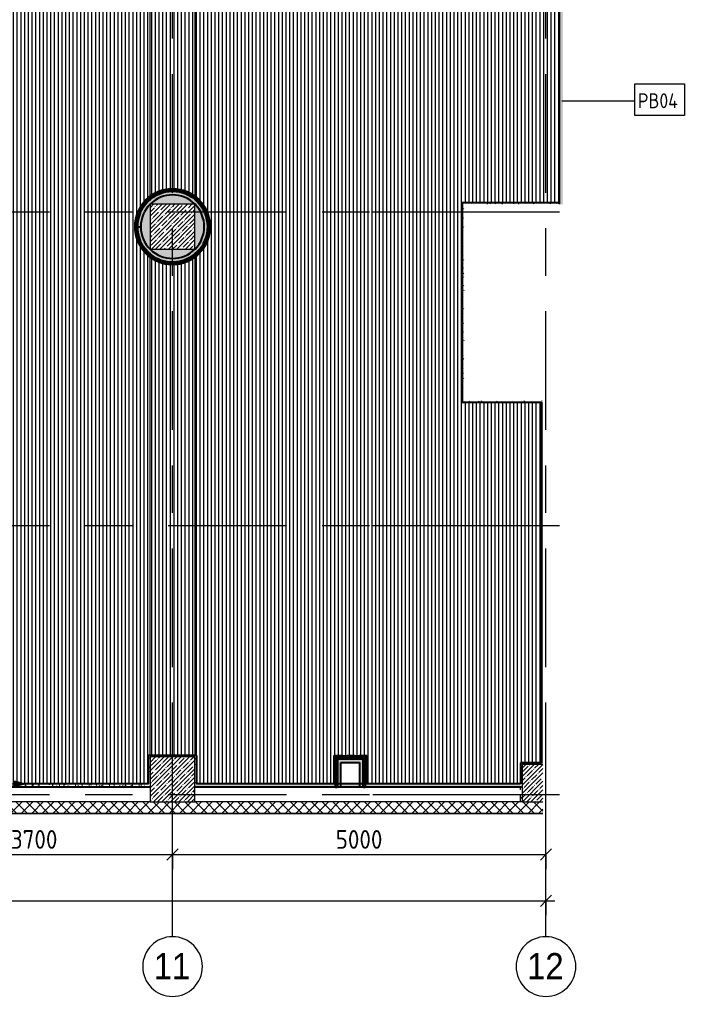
# Model space of a CAD drawing. Header units: millimetres. Extents: x -2911 to 191903, y -8553 to 29000.
# Drawn here: x 31261 to 40165, y -2706 to 10374 of the extents above; entities that cross this region are included whole.
import ezdxf

# ---------------------------------------------------------------- set-up
doc = ezdxf.new("R2010")
doc.units = ezdxf.units.MM
doc.linetypes.add('200_ШТРИХ__ш1_п0_6_', pattern=[160, 100, -60])
doc.linetypes.add('Осевая', pattern=[3175, 635, -476.25, 1587.5, -476.25])
for name, color, linetype, lineweight in [('A-ANNO-DIMS', 7, 'Continuous', 9), ('A-ANNO-DIMS-100', 7, 'Continuous', 9), ('A-CLNG', 7, 'Continuous', 9), ('A-CLNG-PATT', 7, 'Continuous', 9), ('A-DETL', 7, 'Continuous', 9), ('A-DETL-GENF', 7, 'Continuous', 9), ('A-DETL-MBND', 7, '200_ШТРИХ__ш1_п0_6_', 9), ('A-FLOR', 7, 'Continuous', 9), ('A-FLOR-PATT', 7, 'Continuous', 9), ('A-WALL', 7, 'Continuous', 9), ('I-WALL', 7, 'Continuous', 9), ('S-COLS', 7, 'Continuous', 9), ('Оси', 7, 'Continuous', 9), ('Оси-1', 7, 'Continuous', 20), ('Оси-2', 7, 'Осевая', 9)]:
    doc.layers.add(name, color=color, linetype=linetype, lineweight=lineweight)
for name, color, linetype, lineweight, true_color in [('A-DETL-GENF-1', 1, 'Continuous', 9, 0xff0000), ('A-WALL-1', 7, 'Continuous', 25, 0x3c3c3c), ('A-WALL-2', 7, 'Continuous', 35, 0x3c3c3c), ('A-WALL-3', 7, 'Continuous', 13, 0x3c3c3c), ('A-WALL-FNSH-1', 7, 'Continuous', 9, 0x3c3c3c), ('A-WALL-FNSH-2', 7, 'Continuous', 13, 0x3c3c3c), ('G-ANNO-TEXT-1', 7, 'Continuous', 9, 0x3c3c3c)]:
    doc.layers.add(name, color=color, linetype=linetype, lineweight=lineweight, true_color=true_color)
doc.styles.add('Arial', font='arial.ttf', dxfattribs={"width": 0.9, "height": 350})
doc.styles.add('GOST Common_2', font='GOST_Common.ttf', dxfattribs={"width": 0.9, "height": 200})
doc.styles.add('ISOCPEUR', font='isocpeur.ttf', dxfattribs={"width": 0.9, "height": 250})
doc.dimstyles.new('ISO-2_5_0_9К_БОЛЬШОЙ', dxfattribs={"dimscale": 304.8, "dimtxt": 248.995294, "dimasz": 0.492126, "dimexe": 0.393701, "dimexo": 0.984252, "dimgap": 0, "dimtad": 1, "dimdec": 0, "dimrnd": 10, "dimzin": 0, "dimdsep": 46, "dimtxsty": 'ISOCPEUR', "dimblk1": 'OBLIQUE', "dimblk2": 'OBLIQUE', "dimsah": 1, "dimcen": 0.09, "dimdle": 0.393701, "dimazin": 0, "dimtfac": 1, "dimtdec": 4, "dimtix": 1, "dimtmove": 0, "dimatfit": 3, "dimfxl": 1, "dimtvp": 1, "dimtolj": 1, "dimtzin": 0, "dimarcsym": 2})
doc.dimstyles.new('ISO-2_5_0_9К_БОЛЬШОЙ_1', dxfattribs={"dimscale": 304.8, "dimtxt": 248.995294, "dimasz": 0.492126, "dimexe": 0.393701, "dimexo": 0.984252, "dimgap": 0, "dimtad": 1, "dimdec": 0, "dimrnd": 10, "dimzin": 0, "dimdsep": 46, "dimtxsty": 'ISOCPEUR', "dimblk1": 'OBLIQUE', "dimblk2": 'OBLIQUE', "dimsah": 1, "dimcen": 0.09, "dimdle": 0.393701, "dimazin": 0, "dimtfac": 1, "dimtdec": 4, "dimtix": 1, "dimtmove": 2, "dimatfit": 3, "dimfxl": 1, "dimtvp": 1, "dimtolj": 1, "dimtzin": 0, "dimarcsym": 2})
pattern_1 = [(45, (0, 0), (-106.066, 106.066), []), (135, (0, 0), (-106.066, -106.066), [])]
pattern_2 = [(0, (0, 0), (121.92, 30.48), [10.058, -81.382, 10.058, -81.382, -487.68]), (0, (0, 0), (121.92, 30.48), [-182.88, 10.058, -172.822, 10.058, -81.382, -213.36]), (0, (0, 0), (121.92, 30.48), [-457.2, 10.058, -50.902, 10.058, -142.342]), (120, (45.72, 15.24), (-87.356454, 90.345817), [10.058, -81.382, 10.058, -81.382, -487.68]), (120, (45.72, 15.24), (-87.356454, 90.345817), [-182.88, 10.058, -172.822, 10.058, -81.382, -213.36]), (120, (45.72, 15.24), (-87.356454, 90.345817), [-457.2, 10.058, -50.902, 10.058, -142.342]), (240, (60.96, 76.2), (-34.563546, -120.825817), [10.058, -81.382, 10.058, -81.382, -487.68]), (240, (60.96, 76.2), (-34.563546, -120.825817), [-182.88, 10.058, -172.822, 10.058, -81.382, -213.36]), (240, (60.96, 76.2), (-34.563546, -120.825817), [-457.2, 10.058, -50.902, 10.058, -142.342])]

# ---------------------------------------------------------------- blocks, each defined once
blk = doc.blocks.new('BSC_Колонна _Прямоугольная - 600х600-V8-План потолков с обозначением видов отделки и геометрии 2 этажа в осях 1-12')
at = {"layer": 'S-COLS'}
h = blk.add_hatch(dxfattribs=at)
h.set_pattern_fill('FP_12', color=256, style=0, pattern_type=2)
h.set_pattern_definition([(45, (-33310, -7600), (-57.02463, 57.02463), []), (45, (-33252.975, -7600), (-57.02463, 57.02463), [100.806, -20.161, 3.353, -16.808])])
h.paths.add_polyline_path([(-230, -300), (300, -300), (300, 300), (-300, 300), (-300, -300)])
for p, q in [((300, 300), (-300, 300)), ((-300, 300), (-300, -300)), ((300, -300), (300, 300)), ((-300, -300), (300, -300))]:
    blk.add_line(p, q, dxfattribs=at)
blk = doc.blocks.new('BSC_Колонна _Прямоугольная - 600х600-V9-План потолков с обозначением видов отделки и геометрии 2 этажа в осях 1-12')
at = {"layer": 'S-COLS'}
h = blk.add_hatch(dxfattribs=at)
h.set_pattern_fill('FP_13', color=256, style=0, pattern_type=2)
h.set_pattern_definition([(45, (-33310, -200), (-57.02463, 57.02463), []), (45, (-33252.975, -200), (-57.02463, 57.02463), [100.806, -20.161, 3.353, -16.808])])
h.paths.add_polyline_path([(-300, -300), (300, -300), (300, 300), (-300, 300), (-300, -277)])
for p, q in [((300, 300), (-300, 300)), ((-300, 300), (-300, -300)), ((300, -300), (300, 300)), ((-300, -300), (300, -300))]:
    blk.add_line(p, q, dxfattribs=at)
blk = doc.blocks.new('120_Окно_СКБ_2Ст - 120_Окно_СКБ_2Ст 2100х2400 _мал створка справа_-22446225-План потолков с обозначением видов отделки и геометрии 2 этажа в осях 1-12')
at = {"layer": 'A-DETL-MBND'}
for p, q in [((-1030, -127), (-1050, -127)), ((-1050, -127), (-1030, -127))]:
    blk.add_line(p, q, dxfattribs=at)
blk = doc.blocks.new('BSC_Колонна _Прямоугольная - 500х500-V16-План потолков с обозначением видов отделки и геометрии 2 этажа в осях 1-12')
at = {"layer": 'S-COLS'}
h = blk.add_hatch(dxfattribs=at)
h.set_pattern_fill('FP_22', color=256, style=0, pattern_type=2)
h.set_pattern_definition([(45, (-38240, -150), (-57.02463, 57.02463), []), (45, (-38182.975, -150), (-57.02463, 57.02463), [100.806, -20.161, 3.353, -16.808])])
h.paths.add_polyline_path([(-250, -250), (30, -250), (30, 250), (-250, 250), (-250, -227)])
for p, q in [((30, 250), (-250, 250)), ((-250, 250), (-250, -250)), ((-250, -250), (30, -250))]:
    blk.add_line(p, q, dxfattribs=at)
blk = doc.blocks.new('Начало раскладки_красным - Начало раскладки_красным-26112293-План потолков с обозначением видов отделки и геометрии 2 этажа в осях 1-12')
at = {"layer": 'A-DETL-GENF'}
for points in [[(-36, 265), (36, 265), (0, 400)], [(265, -36), (400, 0), (265, 36)]]:
    blk.add_hatch(color=256, dxfattribs=at).paths.add_polyline_path(points)
for p, q in [((0, 400), (-36, 265)), ((0, 400), (-36, 265)), ((36, 265), (0, 400)), ((0, 400), (36, 265)), ((-36, 265), (36, 265)), ((-36, 265), (36, 265)), ((0, 30), (0, 265)), ((30, 0), (265, 0)), ((400, 0), (265, 36)), ((265, 36), (265, -36)), ((400, 0), (265, 36)), ((265, 36), (265, -36)), ((400, 0), (265, -36)), ((265, -36), (400, 0))]:
    blk.add_line(p, q, dxfattribs=at)
blk.add_circle((0, 0), 30, dxfattribs=at)
blk = doc.blocks.new('Ось сетки - D8-29747960-План потолков с обозначением видов отделки и геометрии 2 этажа в осях 1-12')
at = {"layer": 'Оси-1'}
for start, end in [(360, 180), (180, 360)]:
    blk.add_arc((0, 0), 4, start, end, dxfattribs=at)
blk = doc.blocks.new('DIMBLOCK10-План потолков с обозначением видов отделки и геометрии 2 этажа в осях 1-12')
at = {"layer": 'A-ANNO-DIMS-100'}
for p, q in [((29610, -1000), (29610, -686)), ((33310, -1000), (33310, -686)), ((29610, -806), (33310, -806)), ((29610, -806), (29610, -1000)), ((33310, -806), (33310, -1000))]:
    blk.add_line(p, q, dxfattribs=at)
at = {"layer": 'A-ANNO-DIMS-100', "lineweight": 20}
for p, q in [((29610, -806), (29685, -731)), ((33310, -806), (33385, -731)), ((29610, -806), (29535, -881)), ((33310, -806), (33235, -881))]:
    blk.add_line(p, q, dxfattribs=at)
at = {"layer": 'A-ANNO-DIMS-100', "color": 0, "insert": (31144, -479), "char_height": 250, "width": 758.48, "attachment_point": 1, "line_spacing_factor": 1.149209, "style": 'ISOCPEUR'}
blk.add_mtext('3700', dxfattribs=at)
blk = doc.blocks.new('_Oblique')
at = {"color": 0, "linetype": 'ByBlock', "lineweight": -2}
blk.add_line((-0.5, -0.5), (0.5, 0.5), dxfattribs=at)
blk = doc.blocks.new('DIMBLOCK11-План потолков с обозначением видов отделки и геометрии 2 этажа в осях 1-12')
at = {"layer": 'A-ANNO-DIMS-100'}
for p, q in [((33310, -1000), (33310, -686)), ((38310, -1000), (38310, -686)), ((33310, -806), (38310, -806)), ((33310, -806), (33310, -1000)), ((38310, -806), (38310, -1000))]:
    blk.add_line(p, q, dxfattribs=at)
at = {"layer": 'A-ANNO-DIMS-100', "lineweight": 20}
for p, q in [((33310, -806), (33385, -731)), ((38310, -806), (38385, -731)), ((33310, -806), (33235, -881)), ((38310, -806), (38235, -881))]:
    blk.add_line(p, q, dxfattribs=at)
at = {"layer": 'A-ANNO-DIMS-100', "color": 0, "insert": (35494, -479), "char_height": 250, "width": 758.48, "attachment_point": 1, "line_spacing_factor": 1.149209, "style": 'ISOCPEUR'}
blk.add_mtext('5000', dxfattribs=at)
blk = doc.blocks.new('DIMBLOCK23-План потолков с обозначением видов отделки и геометрии 2 этажа в осях 1-12')
at = {"layer": 'A-ANNO-DIMS-100'}
for p, q in [((110, -1619), (110, -1305)), ((38310, -1619), (38310, -1305)), ((-10, -1425), (38430, -1425)), ((110, -1425), (110, -1619)), ((38310, -1425), (38310, -1619))]:
    blk.add_line(p, q, dxfattribs=at)
at = {"layer": 'A-ANNO-DIMS-100', "lineweight": 20}
for p, q in [((110, -1425), (35, -1500)), ((110, -1425), (185, -1350)), ((38310, -1425), (38235, -1500)), ((38310, -1425), (38385, -1350))]:
    blk.add_line(p, q, dxfattribs=at)
at = {"layer": 'A-ANNO-DIMS-100', "color": 0, "insert": (19924, -1099), "char_height": 250, "width": 948.1, "attachment_point": 1, "line_spacing_factor": 1.149209, "style": 'ISOCPEUR'}
blk.add_mtext('38200', dxfattribs=at)

msp = doc.modelspace()

# ---------------------------------------------------------------- hatches: boundary and pattern name
at = {"layer": 'A-CLNG-PATT'}
h = msp.add_hatch(dxfattribs=at)
h.set_pattern_fill('FP_51', color=256, style=0, pattern_type=2)
h.set_pattern_definition([(90, (29280.914, 12844.014), (-50, 3e-15), [])])
h.paths.add_polyline_path([(31194.7, 141), (31194.8, 141), (31194.7, 176.4), (31330, 141), (32989, 141), (32989, 521), (33631, 521), (33631, 141), (35469, 141), (35469, 521), (35911, 521), (35911, 141), (37969, 141), (37969, 421), (38249, 421), (38249, 5249), (37189, 5249), (37189, 7921), (38490, 7921), (38490, 10679), (37969, 10679), (37969, 11221), (38249, 11221), (38249, 14980), (34231, 14980), (34231, 13759), (20231, 13759), (20231, 10880), (20250, 10880), (20250, 7921), (30931, 7921), (30931, 535.4), (30966.1, 404.8), (30931, 404.7), (30931, 141), (30980.9, 141)])
h.paths.add_polyline_path([(33310, 7089.7), (33226.1, 7097), (33150, 7115.7), (33076.9, 7146.2), (33010, 7187.3), (32945.2, 7243.8), (32894.7, 7304.1), (32854.7, 7370), (32823.3, 7448.3), (32805.7, 7524), (32799.9, 7601.7), (32807, 7683.9), (32825.7, 7760), (32856.2, 7833.1), (32898, 7900.9), (32949.9, 7961.4), (33015.6, 8016.2), (33082.3, 8056.3), (33157.6, 8086.6), (33233.6, 8104.3), (33311.6, 8110.1), (33393.9, 8103), (33470, 8084.3), (33546.9, 8051.4), (33613.1, 8010.1), (33673.8, 7957.3), (33726.5, 7894), (33766.5, 7827.3), (33795.9, 7755), (33814.1, 7678.9), (33820.3, 7600), (33813, 7516.1), (33794.3, 7440), (33763.8, 7366.9), (33722, 7299.1), (33665.4, 7234.6), (33606.1, 7184.9), (33539.6, 7144.5), (33467.4, 7114.6), (33382.8, 7095.5), (33310.5, 7089.8)])
h.paths.add_polyline_path([(33310, 7090.7), (33391.3, 7097.4), (33467.7, 7115.8), (33546.5, 7149.5), (33612.6, 7190.8), (33671.7, 7241.8), (33723.3, 7302.8), (33766.4, 7375.2), (33795.6, 7447.7), (33813.3, 7524), (33819.2, 7600.9), (33812.9, 7680.2), (33794.2, 7757.7), (33763.5, 7831.7), (33721.1, 7900.4), (33664.5, 7964.9), (33608.7, 8012.4), (33534.4, 8056.6), (33463.3, 8085.3), (33382.8, 8103.5), (33308.9, 8109.2), (33230.2, 8103), (33152.3, 8084.2), (33078.3, 8053.5), (33010, 8011.4), (32949.2, 7959.3), (32894.4, 7893.5), (32854.2, 7826.3), (32824.7, 7753.4), (32806.9, 7678.1), (32800.7, 7600), (32808.5, 7514.2), (32826.1, 7441.6), (32856.5, 7368.3), (32898.5, 7300.1), (32950.7, 7239.2), (33013.4, 7186.3), (33082.9, 7144.6), (33158.8, 7114.2), (33235.1, 7096.6), (33309.5, 7090.8)])
h.paths.add_polyline_path([(33310, 7100), (33230.2, 7106.5), (33152.3, 7125.8), (33077.1, 7158.1), (33010.7, 7200.1), (32956.4, 7246.4), (32902, 7311.7), (32863.3, 7375.9), (32834.4, 7445.9), (32816.1, 7522.1), (32810, 7600), (32816.5, 7679.7), (32835.7, 7757.4), (32867.1, 7831.2), (32910.1, 7899.3), (32956.4, 7953.6), (33020.4, 8007.1), (33083, 8045.5), (33155.5, 8075.5), (33231.8, 8093.8), (33310, 8100), (33389.8, 8093.5), (33467.7, 8074.2), (33541.7, 8042.6), (33609.3, 7999.9), (33664.5, 7952.4), (33714.5, 7893.9), (33757.8, 7821.5), (33785.5, 7754.5), (33803.8, 7678.2), (33810, 7599.9), (33803.5, 7520.3), (33783.9, 7441.5), (33752.9, 7368.8), (33709.9, 7300.7), (33663.6, 7246.4), (33603.9, 7195.5), (33534.4, 7153.4), (33458.2, 7123), (33382.8, 7105.7), (33310.1, 7100)])
at = {"layer": 'A-DETL-GENF-1'}
msp.add_hatch(color=256, dxfattribs=at).paths.add_polyline_path([(38536.8, 7900), (38536.8, 10700), (38490, 10700), (38490, 7900)])
at = {"layer": 'A-FLOR-PATT'}
h = msp.add_hatch(color=256, dxfattribs=at)
h.paths.add_polyline_path([(33631, 140), (33631, 141), (33630, 521), (33630, 520), (33630, 140)])
h.paths.add_polyline_path([(37324.3, 140), (37970, 141), (37970, 420), (38250, 421), (38249, 5250), (37190, 5250), (37190, 7920), (37189, 7920), (37190, 5249), (38249, 5249), (38249, 421), (37969, 420), (37969, 141), (35911, 141), (35910, 521), (35910, 519.9), (35911, 140), (36186.5, 140)])
h.paths.add_polyline_path([(32990, 140), (32990, 520), (32989, 520), (32989, 141), (32989.9, 140)])
h.paths.add_polyline_path([(30930, 140), (30931, 141), (30930, 140.8)])
h.paths.add_polyline_path([(30931, 535.4), (30931, 7921), (30930, 7920), (30930, 539.1)])
h.paths.add_polyline_path([(33010, 7200.7), (33010, 7201), (33002.5, 7207.1)])
h.paths.add_polyline_path([(33610, 7300.1), (33618.4, 7307.6), (33663.3, 7363.8), (33698.1, 7426.8), (33721.8, 7494.8), (33733.6, 7565.8), (33732.9, 7640.2), (33720.9, 7708.7), (33696.6, 7776.5), (33661.3, 7839.2), (33615.9, 7895.1), (33610, 7900), (33610, 7307.6)])
h.paths.add_polyline_path([(33010, 7301.1), (33009.9, 7898.9), (32979.1, 7866.7), (32938.8, 7807), (32909.2, 7741.4), (32890.8, 7668.6), (32884.7, 7600), (32810, 7599.8), (32810.3, 7595.7), (32885, 7596.4), (32892.4, 7522.1), (32910.4, 7455.2), (32940.6, 7389.8), (32983.5, 7328.3), (33007, 7304.1)])
h.paths.add_polyline_path([(20010, 7920), (20093, 7921), (20093, 10880), (19989, 10879), (19989, 8313.4), (19990.8, 8320), (20027.1, 8184.8), (19989, 8184.7), (19989, 7921), (19989, 7920)])
h.paths.add_polyline_path([(20110, 7920), (20150, 7921), (20150, 7930), (20110, 7930), (20110, 7920.4)])
h.paths.add_polyline_path([(130, 8520), (131, 8521), (131, 10599), (130, 10599), (130, 8521)])
h.paths.add_polyline_path([(38270, 10679), (37970, 10680), (37970.5, 11220), (38250, 11221), (38249, 11221), (37969, 11220), (37970, 10679), (37994.1, 10679)])
h.paths.add_polyline_path([(20110, 10870), (20150, 10870), (20150, 10880), (20110, 10879)])
h.paths.add_polyline_path([(13690.3, 10879), (13690.3, 10897.8), (13674.3, 10897.8), (13675.1, 10879)])
h.paths.add_polyline_path([(940.9, 10879), (4281, 10880), (4280, 10880), (546, 10879)])
h.paths.add_polyline_path([(6780, 10880), (6781, 10880), (6780, 10897.8)])
h.paths.add_polyline_path([(20230, 10880), (20231, 10880), (20231, 13759), (20230, 13759), (20230, 10890)])
h.paths.add_polyline_path([(13674.3, 11397.8), (13690.3, 11397.8), (13690.3, 14600), (13674.3, 14600), (13674.3, 11421)])
h.paths.add_polyline_path([(4280, 11397.8), (4281, 11397.8), (4281, 13999), (6781, 14000), (6780, 14000), (4280, 13999), (4280, 11421)])
h.paths.add_polyline_path([(6781, 11397.8), (6780, 11421), (6780, 11420), (6780, 11397.8)])
h.paths.add_polyline_path([(34231, 13759), (34230, 13760), (34230, 13759)])
h.paths.add_polyline_path([(34231, 17850), (34230, 17871), (33631, 17872.1), (33632, 17870), (34230, 17869.5), (34230, 17850)])
h.paths.add_polyline_path([(34561, 23379), (37640, 23379), (37640, 23400), (37630, 23399), (37630, 23380), (34561, 23380)])
h = msp.add_hatch(color=256, dxfattribs=at)
h.paths.add_polyline_path([(33310, 7100), (33310, 7100.2), (33309.9, 7100)])
h.paths.add_polyline_path([(33294.7, 7175.3), (33366.6, 7178.8), (33436.9, 7194.4), (33503.5, 7221.6), (33564.6, 7259.7), (33609.9, 7300), (33011, 7300), (33034.2, 7277), (33089.8, 7236.5), (33154.3, 7204.6), (33223.3, 7183.9), (33265.8, 7178.8)])
h.paths.add_polyline_path([(33079.6, 7900), (33609.3, 7900.8), (33561.7, 7942.5), (33500.3, 7980), (33433.4, 8006.7), (33363, 8021.7), (33291.1, 8024.6), (33219.7, 8015.3), (33150.9, 7994.1), (33086.7, 7961.6), (33028.8, 7918.7), (33010.9, 7900), (33039.7, 7900)])
h.paths.add_polyline_path([(33610, 7999.2), (33609.3, 7999.9), (33609.9, 7999.2)])
h.paths.add_polyline_path([(13690.3, 10897.8), (13690.3, 11397.8), (13674.3, 11397.8), (13675.1, 10897.8)])
h.paths.add_polyline_path([(4280, 10897.8), (4281, 10897.8), (4280, 10900)])
h.paths.add_polyline_path([(6780, 14600), (6781, 14600), (6781, 15000), (13674.3, 15000), (13674.3, 14600), (13690.3, 14600), (13690.3, 14980), (13710, 14980), (13710, 15040), (6780, 15040), (6780, 14630.9)])
at = {"layer": 'A-WALL'}
h = msp.add_hatch(dxfattribs=at)
h.set_pattern_fill('FP_9', color=256, style=0, pattern_type=2)
h.set_pattern_definition([(45, (0, 0), (-70.71068, 70.71068), []), (135, (0, 0), (-70.71068, -70.71068), [])])
h.paths.add_polyline_path([(38270, -250), (38270, -100), (-260, -100), (-260, -250), (33686, -250)])
at = {"layer": 'I-WALL'}
for points in [[(33819.3, 7600), (33820.3, 7600), (33814, 7679.8), (33795.3, 7757.7), (33764.6, 7831.7), (33722.8, 7899.9), (33670.8, 7960.8), (33609.9, 8012.8), (33541.7, 8054.6), (33467.7, 8085.3), (33382.8, 8104.5), (33310, 8110.3), (33230.2, 8104), (33152.3, 8085.3), (33078.3, 8054.6), (33009.6, 8012.4), (32949.2, 7960.8), (32897.2, 7899.9), (32855.4, 7831.7), (32824.7, 7757.7), (32806, 7679.8), (32807, 7679.7), (32825.7, 7757.4), (32856.2, 7831.2), (32898, 7899.3), (32949.9, 7960.1), (33011.3, 8012.4), (33079.6, 8054.1), (33152.6, 8084.3), (33231.2, 8103.1), (33310, 8109.3), (33389.7, 8103), (33467.4, 8084.3), (33541.2, 8053.8), (33609.3, 8012), (33670.1, 7960.1), (33722, 7899.3), (33763.8, 7831.2), (33794.3, 7757.4), (33813, 7679.7)], [(33332.2, 7125.5), (33407.9, 7135.2), (33481.1, 7156.9), (33549.8, 7190), (33612.4, 7233.7), (33667.2, 7286.9), (33712.7, 7348.2), (33747.9, 7415.9), (33771.7, 7488.5), (33783.6, 7563.9), (33783.3, 7640.2), (33770.7, 7715.5), (33746.3, 7787.8), (33710.6, 7855.3), (33664.5, 7916.2), (33609.3, 7968.9), (33545.6, 8012.4), (33477.3, 8044.6), (33403.9, 8065.6), (33328.1, 8074.7), (33251.8, 8071.4), (33177, 8056), (33105.7, 8028.8), (33039.7, 7990.6), (32980.6, 7942.2), (32928, 7881.8), (32889.3, 7820.5), (32859.4, 7750.2), (32841.1, 7676.1), (32835, 7600), (32885, 7600), (32891.1, 7671.7), (32909.2, 7741.4), (32938.8, 7807), (32979.1, 7866.7), (33028.8, 7918.7), (33086.7, 7961.6), (33150.9, 7994.1), (33219.7, 8015.3), (33291.1, 8024.6), (33363, 8021.7), (33433.4, 8006.7), (33500.3, 7980), (33561.7, 7942.5), (33615.9, 7895.1), (33661.3, 7839.2), (33696.6, 7776.5), (33720.9, 7708.7), (33733.3, 7637.8), (33733.6, 7565.8), (33721.8, 7494.8), (33698.1, 7426.8), (33663.3, 7363.8), (33618.4, 7307.6), (33564.6, 7259.7), (33503.5, 7221.6), (33436.9, 7194.4), (33366.6, 7178.8), (33294.7, 7175.3), (33223.3, 7183.9), (33154.3, 7204.6), (33089.8, 7236.5), (33031.6, 7278.9), (32981.4, 7330.5), (32940.6, 7389.8), (32910.4, 7455.2), (32891.7, 7524.7), (32885, 7596.4), (32835, 7595.9), (32841.8, 7519.9), (32860.7, 7445.9), (32891.2, 7375.9), (32932.5, 7311.7), (32983.5, 7255), (33043, 7207.1), (33109.4, 7169.4), (33181, 7142.9), (33255.9, 7128.1)], [(33310, 7089.7), (33389.8, 7096), (33467.7, 7114.7), (33541.7, 7145.4), (33609.9, 7187.2), (33670.8, 7239.2), (33722.8, 7300.1), (33764.6, 7368.3), (33795.3, 7442.3), (33814.1, 7522.1), (33813, 7520.3), (33794.3, 7442.6), (33763.8, 7368.8), (33722, 7300.7), (33670.1, 7239.9), (33609.3, 7188), (33534.4, 7143.4), (33467.4, 7115.7), (33382.8, 7096.5), (33310, 7090.7), (33230.3, 7097), (33152.6, 7115.7), (33078.8, 7146.2), (33010.7, 7188), (32949.9, 7239.9), (32898, 7300.7), (32856.2, 7368.8), (32825.7, 7442.6), (32806.9, 7522.1), (32806, 7520.2), (32824.7, 7442.3), (32855.4, 7368.3), (32897.2, 7300.1), (32949.2, 7239.2), (33010.1, 7187.2), (33079.6, 7144.8), (33152.3, 7114.7), (33231.2, 7095.9)], [(35515, 100), (35565, 100), (35565, 475), (35515, 475), (35515, 413.3)], [(35865, 425), (35865, 475), (35565, 475), (35565, 425), (35815, 425)], [(35815, 100), (35865, 100), (35865, 425), (35815, 425), (35815, 413.3)]]:
    msp.add_hatch(color=256, dxfattribs=at).paths.add_polyline_path(points)
h = msp.add_hatch(dxfattribs=at)
h.set_pattern_fill('FP_42', color=256, style=0, pattern_type=2)
h.set_pattern_definition(pattern_1)
h.paths.add_polyline_path([(33313.2, 7100), (33391.3, 7106.7), (33467.4, 7125.4), (33539.6, 7155.8), (33606.1, 7197.1), (33665.4, 7248.3), (33716, 7308.2), (33756.6, 7375.2), (33786.3, 7447.7), (33804.2, 7524), (33810, 7602.1), (33803.5, 7680.2), (33784.9, 7756.3), (33754.7, 7828.6), (33713.5, 7895.3), (33662.4, 7954.7), (33602.7, 8005.4), (33534.4, 8046.7), (33463.3, 8075.9), (33382.8, 8094.4), (33308.9, 8100), (33230.8, 8093.7), (33154.7, 8075.3), (33079.6, 8043.5), (33015.6, 8004.1), (32956.1, 7953.2), (32905.2, 7893.5), (32864.4, 7826.7), (32834.4, 7754.3), (32816.1, 7678.1), (32810, 7600), (32822.5, 7600), (32828.8, 7678.1), (32847.5, 7754.2), (32878.2, 7826.3), (32920, 7892.5), (32971.9, 7951.2), (33032.5, 8000.8), (33100.3, 8040.1), (33173.5, 8068), (33250.3, 8083.8), (33328.6, 8087.1), (33406.4, 8077.9), (33481.7, 8056.3), (33552.5, 8022.9), (33617.2, 7978.6), (33673.8, 7924.5), (33721.1, 7862), (33757.8, 7792.8), (33782.9, 7718.5), (33795.8, 7641.3), (33796.1, 7562.9), (33783.9, 7485.5), (33759.4, 7411.1), (33723.3, 7341.5), (33674.9, 7277), (33620.4, 7224.1), (33556.2, 7179.2), (33485.6, 7145.2), (33410.5, 7123), (33332.7, 7113), (33254.4, 7115.7), (33177.6, 7130.8), (33104.1, 7158.1), (33036, 7196.8), (32974.9, 7245.9), (32922.5, 7304.1), (32880.1, 7370), (32848.9, 7441.9), (32829.1, 7522.1), (32822.5, 7595.8), (32810, 7595.7), (32816.8, 7517.7), (32835.7, 7441.6), (32866.3, 7369.5), (32907.8, 7303), (32959.1, 7243.8), (33019.1, 7193.4), (33086.2, 7152.9), (33158.8, 7123.4), (33235.1, 7105.6)])
h = msp.add_hatch(dxfattribs=at)
h.set_pattern_fill('FP_42', color=256, style=0, pattern_type=2)
h.set_pattern_definition(pattern_1)
h.paths.add_polyline_path([(33332.7, 7113), (33410.5, 7123), (33485.6, 7145.2), (33556.2, 7179.2), (33620.4, 7224.1), (33676.6, 7278.7), (33723.3, 7341.5), (33759.4, 7411.1), (33783.9, 7485.5), (33796.1, 7562.9), (33795.8, 7641.3), (33782.9, 7718.5), (33757.8, 7792.8), (33721.1, 7862), (33673.8, 7924.5), (33617.2, 7978.6), (33552.5, 8022.9), (33481.7, 8056.3), (33406.4, 8077.9), (33328.6, 8087.1), (33250.3, 8083.8), (33173.5, 8068), (33100.3, 8040.1), (33032.5, 8000.8), (32971.9, 7951.2), (32920, 7892.5), (32878.2, 7826.3), (32847.5, 7754.2), (32828.8, 7678.1), (32822.5, 7600), (32835, 7600), (32841.1, 7676.1), (32859.4, 7750.2), (32889.3, 7820.5), (32930, 7885), (32980.6, 7942.2), (33039.7, 7990.6), (33105.7, 8028.8), (33177, 8056), (33251.8, 8071.4), (33328.1, 8074.7), (33403.9, 8065.6), (33477.3, 8044.6), (33546.3, 8012), (33609.3, 7968.9), (33664.5, 7916.2), (33710.6, 7855.3), (33746.3, 7787.8), (33770.7, 7715.5), (33783.3, 7640.2), (33783.6, 7563.9), (33771.7, 7488.5), (33747.9, 7415.9), (33712.7, 7348.2), (33667.2, 7286.9), (33612.4, 7233.7), (33549.8, 7190), (33481.1, 7156.9), (33407.9, 7135.2), (33332.2, 7125.5), (33255.9, 7128.1), (33181, 7142.9), (33109.4, 7169.4), (33043, 7207.1), (32983.5, 7255), (32932.5, 7311.7), (32891.2, 7375.9), (32860.7, 7445.9), (32841.6, 7522.1), (32835, 7595.9), (32822.5, 7595.8), (32829.5, 7517.8), (32848.9, 7441.9), (32880.1, 7370), (32922.5, 7304.1), (32974.9, 7245.9), (33036, 7196.8), (33104.1, 7158.1), (33177.6, 7130.8), (33254.4, 7115.7)])
h = msp.add_hatch(dxfattribs=at)
h.set_pattern_fill('FP_40', color=256, style=0, pattern_type=2)
h.set_pattern_definition(pattern_2)
h.paths.add_polyline_path([(37324.3, 7900), (38490, 7900), (38490, 7920), (37190, 7920), (37190, 7900), (37210, 7900)])
h = msp.add_hatch(dxfattribs=at)
h.set_pattern_fill('FP_40', color=256, style=0, pattern_type=2)
h.set_pattern_definition(pattern_2)
h.paths.add_polyline_path([(37210, 5250), (37210, 7900), (37190, 7900), (37190, 5250)])
h = msp.add_hatch(dxfattribs=at)
h.set_pattern_fill('FP_40', color=256, style=0, pattern_type=2)
h.set_pattern_definition(pattern_2)
h.paths.add_polyline_path([(38250, 5250), (38270, 5250), (38270, 5270), (37210, 5270), (37210, 5250), (37324.3, 5250)])
h = msp.add_hatch(dxfattribs=at)
h.set_pattern_fill('FP_40', color=256, style=0, pattern_type=2)
h.set_pattern_definition(pattern_2)
h.paths.add_polyline_path([(38250, 400), (38270, 400), (38270, 5250), (38250, 5250), (38250, 420)])
h = msp.add_hatch(dxfattribs=at)
h.set_pattern_fill('FP_40', color=256, style=0, pattern_type=2)
h.set_pattern_definition(pattern_2)
h.paths.add_polyline_path([(32990, 100), (33010, 100), (33010, 520), (32990, 520), (32990, 140)])
h = msp.add_hatch(dxfattribs=at)
h.set_pattern_fill('FP_40', color=256, style=0, pattern_type=2)
h.set_pattern_definition(pattern_2)
h.paths.add_polyline_path([(33630, 500), (33630, 520), (33010, 520), (33010, 500), (33610, 500)])
h = msp.add_hatch(dxfattribs=at)
h.set_pattern_fill('FP_40', color=256, style=0, pattern_type=2)
h.set_pattern_definition(pattern_2)
h.paths.add_polyline_path([(33610, 140), (33630, 140), (33630, 500), (33610, 500)])
h = msp.add_hatch(dxfattribs=at)
h.set_pattern_fill('FP_42', color=256, style=0, pattern_type=2)
h.set_pattern_definition(pattern_1)
h.paths.add_polyline_path([(35502.5, 100), (35502.5, 500), (35490, 500), (35490, 100)])
h = msp.add_hatch(dxfattribs=at)
h.set_pattern_fill('FP_42', color=256, style=0, pattern_type=2)
h.set_pattern_definition(pattern_1)
h.paths.add_polyline_path([(35890, 487.5), (35890, 500), (35502.5, 500), (35502.5, 487.5), (35877.5, 487.5)])
h = msp.add_hatch(dxfattribs=at)
h.set_pattern_fill('FP_42', color=256, style=0, pattern_type=2)
h.set_pattern_definition(pattern_1)
h.paths.add_polyline_path([(35515, 100), (35515, 487.5), (35502.5, 487.5), (35502.5, 100), (35505.2, 100)])
h = msp.add_hatch(dxfattribs=at)
h.set_pattern_fill('FP_42', color=256, style=0, pattern_type=2)
h.set_pattern_definition(pattern_1)
h.paths.add_polyline_path([(35515, 475), (35877.5, 475), (35877.5, 487.5), (35515, 487.5)])
h = msp.add_hatch(dxfattribs=at)
h.set_pattern_fill('FP_42', color=256, style=0, pattern_type=2)
h.set_pattern_definition(pattern_1)
h.paths.add_polyline_path([(35877.5, 100), (35877.5, 475), (35865, 475), (35865, 100)])
h = msp.add_hatch(dxfattribs=at)
h.set_pattern_fill('FP_42', color=256, style=0, pattern_type=2)
h.set_pattern_definition(pattern_1)
h.paths.add_polyline_path([(35890, 100), (35890, 487.5), (35877.5, 487.5), (35877.5, 100)])
h = msp.add_hatch(dxfattribs=at)
h.set_pattern_fill('FP_40', color=256, style=0, pattern_type=2)
h.set_pattern_definition(pattern_2)
h.paths.add_polyline_path([(37990, 400), (38250, 400), (38250, 420), (37970, 420), (37970, 400)])
h = msp.add_hatch(dxfattribs=at)
h.set_pattern_fill('FP_40', color=256, style=0, pattern_type=2)
h.set_pattern_definition(pattern_2)
h.paths.add_polyline_path([(37990, 100), (37990, 400), (37970, 400), (37970, 100)])
h = msp.add_hatch(dxfattribs=at)
h.set_pattern_fill('FP_40', color=256, style=0, pattern_type=2)
h.set_pattern_definition(pattern_2)
h.paths.add_polyline_path([(32473.2, 100), (32990, 100), (32990, 140), (31329.1, 140), (31194.8, 103.9), (31194.7, 140), (30910, 140), (30910, 100), (31330, 100)])
h = msp.add_hatch(dxfattribs=at)
h.set_pattern_fill('FP_40', color=256, style=0, pattern_type=2)
h.set_pattern_definition(pattern_2)
h.paths.add_polyline_path([(37970, 100), (37970, 140), (33610, 140), (33610, 100), (37324.3, 100)])

# ---------------------------------------------------------------- linework, layer by layer
at = {"layer": 'A-CLNG'}
for p, q in [((37189, 5250), (37189, 7921)), ((37189, 7921), (37190, 7921)), ((38249, 421), (38249, 5249)), ((32989, 520), (32989, 521)), ((32989, 521), (33631, 521)), ((33631, 521), (33631, 520)), ((35469, 141), (35469, 521)), ((35469, 521), (35911, 521)), ((35911, 521), (35911, 141)), ((37969, 141), (37969, 421)), ((37969, 421), (38249, 421)), ((31327.1, 141), (32989, 141)), ((33631, 141), (35469, 141)), ((35911, 141), (37969, 141))]:
    msp.add_line(p, q, dxfattribs=at)
for start, end in [(121.88576, 126), (112.84577, 117), (103.81663, 108), (94.79492, 99.06982), (85.77851, 90), (76.76601, 81), (67.7565, 72), (58.74931, 63), (53.10391, 54), (49.74395, 53.10391), (40.74008, 45), (31.73742, 36), (22.73576, 27), (13.73495, 18), (180, 180.49312), (4.73484, 9), (355.73535, 0), (184.79906, 189.2403), (193.79441, 198.23414), (346.73638, 351.04007), (202.78984, 207.22798), (211.78535, 216.22182), (328.73974, 333), (337.73786, 342), (220.78096, 225.21566), (229.77666, 233.07868), (233.07868, 234.2095), (301.7473, 306), (310.74449, 315), (319.74196, 324), (238.77248, 243.20334), (247.76841, 252.19718), (256.76448, 261.19102), (265.76069, 270.18486), (274.75706, 279.1787), (283.7536, 288.17254), (292.75034, 297.16638)]:
    msp.add_arc((33310, 7600), 500, start, end, dxfattribs=at)
at = {"layer": 'A-DETL'}
msp.add_line((38490, 10700), (38490, 7900), dxfattribs=at)
at = {"layer": 'A-DETL-MBND'}
for p, q in [((37190, 7921), (37189, 7921)), ((37189, 5250), (37189, 7921)), ((37189, 5250), (37190, 5250)), ((38249, 421), (38249, 5250)), ((32989, 521), (32989, 520)), ((32989, 521), (33631, 521)), ((33631, 521), (33631, 520)), ((35469, 141), (35469, 521)), ((35469, 521), (35911, 521)), ((35470, 520), (35910, 520)), ((35470, 140), (35470, 520)), ((35470, 520), (35470, 500)), ((35910, 520), (35470, 520)), ((35490, 500), (35470, 500)), ((35910, 500), (35890, 500)), ((35910, 520), (35910, 140)), ((35910, 500), (35910, 520)), ((35911, 521), (35911, 150)), ((37970, 421), (37970, 420)), ((37970, 421), (38250, 421)), ((31327.1, 141), (32990, 141)), ((33631, 141), (33631, 140)), ((33631, 141), (35469, 141)), ((35490, 150), (35470, 150)), ((35911, 150), (35910, 150)), ((35910, 141), (37970, 141)), ((37969, 141), (37970, 141)), ((37970, -100), (37970, 100))]:
    msp.add_line(p, q, dxfattribs=at)
at = {"layer": 'A-FLOR'}
for p, q in [((33010, 8012.7), (33010, 13760)), ((33610, 13760), (33610, 8012.7)), ((33010, 7999.3), (33010, 8011.4)), ((33610, 8011.4), (33610, 7999.2)), ((33610, 7900), (33010.9, 7900)), ((33010, 7188.6), (33010, 7201)), ((33011, 7300), (33609.9, 7300)), ((33610, 7200.5), (33610, 7188.6)), ((33010, 520), (33010, 7187.3)), ((33610, 7187.3), (33610, 520))]:
    msp.add_line(p, q, dxfattribs=at)
at = {"layer": 'A-WALL'}
for p, q in [((35502.5, 487.5), (35502.5, 100)), ((35877.5, 487.5), (35502.5, 487.5)), ((35877.5, 100), (35877.5, 487.5)), ((-260, -250), (38270, -250))]:
    msp.add_line(p, q, dxfattribs=at)
msp.add_arc((33310, 7600), 487.5, 180.49142, 180, dxfattribs=at)
at = {"layer": 'A-WALL-1'}
for p, q in [((38490, 7920), (37190, 7920)), ((37190, 7920), (37190, 5250)), ((32835, 7600), (32885, 7600)), ((32885, 7596.4), (32835, 7595.9)), ((37190, 5250), (38250, 5250)), ((38250, 5250), (38250, 420)), ((33630, 520), (32990, 520)), ((32990, 140), (32990, 520)), ((33630, 520), (33630, 140)), ((35565, 100), (35565, 425)), ((35565, 425), (35815, 425)), ((35815, 425), (35815, 100)), ((38250, 420), (37970, 420)), ((37970, 420), (37970, 140)), ((32990, 140), (31329.1, 140)), ((37970, 140), (33630, 140)), ((30910, 100), (33010, 100)), ((33610, 100), (37990, 100))]:
    msp.add_line(p, q, dxfattribs=at)
for start, end in [(225.09821, 134.91226), (135.09756, 180), (180.49142, 224.89535)]:
    msp.add_arc((33310, 7600), 425, start, end, dxfattribs=at)
at = {"layer": 'A-WALL-2'}
for p, q in [((32810, 7600), (32835, 7600)), ((32835, 7595.9), (32810, 7595.7)), ((35490, 500), (35490, 100)), ((35890, 500), (35490, 500)), ((35515, 475), (35515, 100)), ((35865, 475), (35515, 475)), ((35865, 100), (35865, 475)), ((35890, 100), (35890, 500)), ((35490, 100), (35515, 100)), ((35865, 100), (35890, 100))]:
    msp.add_line(p, q, dxfattribs=at)
for radius in [500, 475]:
    msp.add_arc((33310, 7600), radius, 180.49142, 180, dxfattribs=at)
at = {"layer": 'A-WALL-3'}
for p, q in [((33010, -100), (29809.7, -100)), ((37990, -100), (33610, -100))]:
    msp.add_line(p, q, dxfattribs=at)
at = {"layer": 'A-WALL-FNSH-1'}
msp.add_line((-268, -258), (38270, -258), dxfattribs=at)
at = {"layer": 'A-WALL-FNSH-2'}
for p, q in [((38490, 7921), (37190, 7921)), ((37190, 7921), (37190, 7920)), ((37190, 5250), (37189, 5250)), ((37189, 5250), (37189, 5249)), ((37189, 5249), (38249, 5249)), ((38249, 5249), (38249, 5250)), ((32990, 520), (32989, 520)), ((32989, 520), (32989, 141)), ((33631, 520), (33630, 520)), ((33631, 140), (33631, 520)), ((32989, 141), (32990, 141)), ((-263, -253), (38270, -253))]:
    msp.add_line(p, q, dxfattribs=at)
for radius, start, end in [(510.3, 0, 180), (509.3, 0, 180), (510.3, 180, 360), (509.3, 180, 0)]:
    msp.add_arc((33310, 7600), radius, start, end, dxfattribs=at)
at = {"layer": 'G-ANNO-TEXT-1'}
msp.add_line((38522.1, 9286.7), (39501.5, 9286.7), dxfattribs=at)
at = {"layer": 'G-ANNO-TEXT-1', "flags": 128}
msp.add_lwpolyline([(39501.5, 9511.1), (40164.7, 9511.1), (40164.7, 9087.1), (39501.5, 9087.1)], close=True, dxfattribs=at)
at = {"layer": 'Оси'}
for p, q in [((35990, 7800), (38490, 7800)), ((35990, 3600), (38490, 3600)), ((33310, -1906.3), (33310, 593.7)), ((38310, -1906.3), (38310, 593.7)), ((35990, 0), (38490, 0))]:
    msp.add_line(p, q, dxfattribs=at)
at = {"layer": 'Оси-2'}
for p, q in [((33310, 593.7), (33310, 24898.1)), ((38310, 593.7), (38310, 21277.7)), ((389, 7800), (35990, 7800)), ((389, 3600), (35990, 3600)), ((389, 0), (35990, 0))]:
    msp.add_line(p, q, dxfattribs=at)

# ---------------------------------------------------------------- block references
at = {"layer": 'A-DETL-GENF', "rotation": 0.03359668727813597}
msp.add_blockref('Начало раскладки_красным - Начало раскладки_красным-26112293-План потолков с обозначением видов отделки и геометрии 2 этажа в осях 1-12', (30930, 140), dxfattribs=at)
at = {"layer": 'A-DETL-MBND', "rotation": 180}
msp.add_blockref('120_Окно_СКБ_2Ст - 120_Окно_СКБ_2Ст 2100х2400 _мал створка справа_-22446225-План потолков с обозначением видов отделки и геометрии 2 этажа в осях 1-12', (36940, -175), dxfattribs=at)
at = {"layer": 'S-COLS'}
for name, p in [('BSC_Колонна _Прямоугольная - 600х600-V8-План потолков с обозначением видов отделки и геометрии 2 этажа в осях 1-12', (33310, 7600)), ('BSC_Колонна _Прямоугольная - 600х600-V9-План потолков с обозначением видов отделки и геометрии 2 этажа в осях 1-12', (33310, 200)), ('BSC_Колонна _Прямоугольная - 500х500-V16-План потолков с обозначением видов отделки и геометрии 2 этажа в осях 1-12', (38240, 150))]:
    msp.add_blockref(name, p, dxfattribs=at)
at = {"layer": 'Оси-1', "xscale": 99.99999999999993, "yscale": 99.99999999999993, "zscale": 99.99999999999993}
for p in [(33310, -2306.3), (38310, -2306.3)]:
    msp.add_blockref('Ось сетки - D8-29747960-План потолков с обозначением видов отделки и геометрии 2 этажа в осях 1-12', p, dxfattribs=at)

# ---------------------------------------------------------------- texts
at = {"layer": 'G-ANNO-TEXT-1', "insert": (39541.5, 9386.7), "char_height": 200, "width": 699.873, "attachment_point": 1, "style": 'GOST Common_2'}
msp.add_mtext('PB04', dxfattribs=at)
at = {"layer": 'Оси', "char_height": 350, "width": 606.076, "attachment_point": 1, "style": 'Arial'}
for s, insert in [('11', (33057.4, -2125.6)), ('12', (38057.4, -2125.6))]:
    msp.add_mtext(s, dxfattribs=dict(at, insert=insert))

# ---------------------------------------------------------------- dimensions: what is measured, and where the dimension line sits
at = {"layer": 'A-ANNO-DIMS'}
for base, p1, p2, override, picture, middle in [((33310, -806), (29610, -699.9), (33310, -699.9), {"dimpost": '<>', "dimfxl": 3700}, 'DIMBLOCK10-План потолков с обозначением видов отделки и геометрии 2 этажа в осях 1-12', (31460, -681)), ((38310, -806), (33310, -699.9), (38310, -699.9), {"dimpost": '<>', "dimfxl": 5000}, 'DIMBLOCK11-План потолков с обозначением видов отделки и геометрии 2 этажа в осях 1-12', (35810, -681))]:
    dim = msp.add_linear_dim(base=base, p1=p1, p2=p2, dimstyle='ISO-2_5_0_9К_БОЛЬШОЙ', override=override, dxfattribs=at)
    dim.commit()
    dim.dimension.update_dxf_attribs({"geometry": picture, "text_midpoint": middle})
dim = msp.add_linear_dim(base=(38310, -1425.2), p1=(110, -1319.1), p2=(38310, -1319.1), dimstyle='ISO-2_5_0_9К_БОЛЬШОЙ_1', override={"dimpost": '<>', "dimfxl": 38199.999966}, dxfattribs=at)
dim.commit()
dim.dimension.update_dxf_attribs({"geometry": 'DIMBLOCK23-План потолков с обозначением видов отделки и геометрии 2 этажа в осях 1-12', "text_midpoint": (20398.4, -1265.2), "dimtype": 160})

doc.saveas('drawing.dxf')
